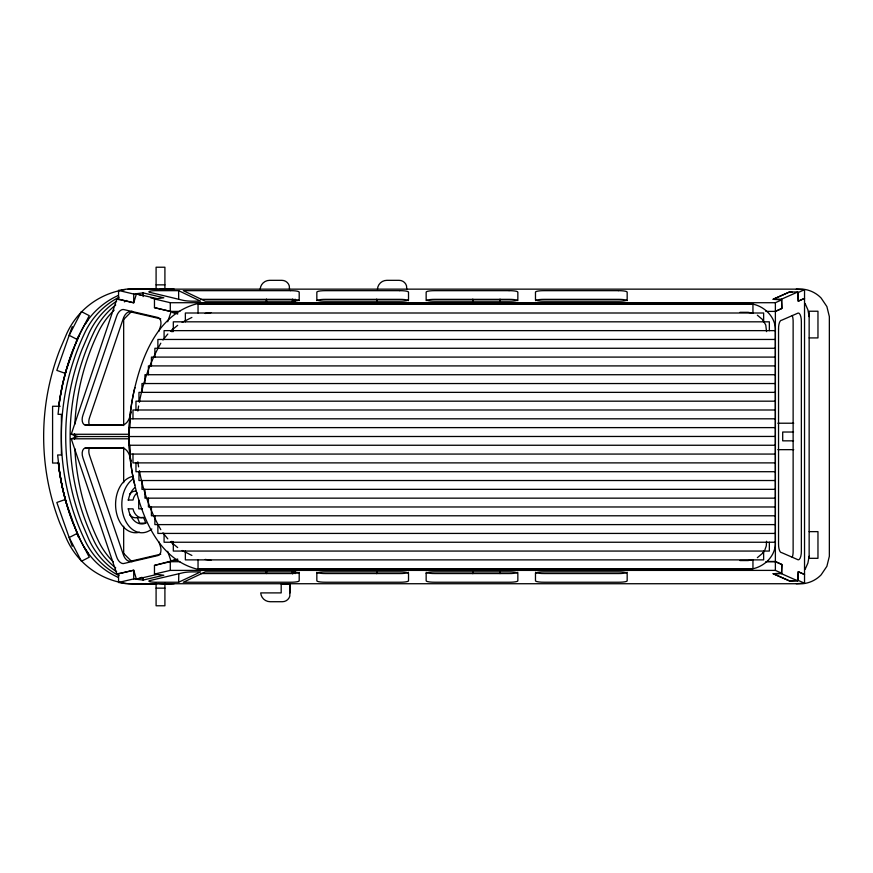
<?xml version="1.0" encoding="UTF-8"?>
<svg xmlns="http://www.w3.org/2000/svg" width="873" height="873" viewBox="0 0 873 873"><rect width="100%" height="100%" fill="white"/><g stroke="black" fill="none" stroke-linecap="round" stroke-linejoin="round"><path stroke-width="1.31" d="M118.553 290.447L133.722 294.048L133.722 302.735L118.553 299.133L118.553 290.447L126.138 289.149L802.756 289.149A29.518 29.518 0 0 1 821.1 297.999L826.884 306.565L829.35 316.615L829.35 556.265L826.884 566.304L821.1 574.881A29.518 29.518 0 0 1 802.756 583.731L126.138 583.731L118.553 582.455L118.553 573.757L133.722 570.222L136.439 579.214L157.184 574.39M123.671 554.726L123.671 526.223M123.671 482.693L123.671 447.325M123.671 425.555L123.671 318.198M138.72 500.033L138.72 508.85L142.463 508.85M133.722 294.048L143.096 292.881L163.808 297.791L154.466 298.959L154.466 307.645L170.29 311.399L179.827 311.399M118.553 582.455L133.722 578.908L143.096 580.065L163.797 575.231L154.466 574.085L154.466 565.398L170.29 561.71L179.827 561.71M290.011 592.898L290.011 584.081L281.193 584.081L281.193 592.898L260.721 592.898A9.45 9.45 0 0 0 270.139 601.715L282.426 601.715A7.671 7.671 0 0 0 289.803 596.161L290.011 584.081M292.641 573.561L292.641 570.844M292.706 302.025L292.706 299.308M796.307 583.731L804.535 583.197L804.535 574.51L798.282 571.717L797.758 580.883L781.477 573.681L782.001 564.515L775.377 561.47L775.377 302.713L781.706 299.886L781.706 308.573L775.377 311.399L765.828 311.399M804.535 583.197L798.195 580.414L789.541 580.981L773.052 573.747L781.706 573.179L781.706 564.493L775.377 561.71L765.828 561.71M289.498 289.149L289.279 285.875A7.671 7.671 0 0 0 281.903 280.331L269.626 280.331A9.45 9.45 0 0 0 260.198 289.149M406.742 289.149L406.534 285.875A7.671 7.671 0 0 0 399.157 280.331L386.87 280.331A9.45 9.45 0 0 0 377.452 289.149M128.451 500.033L128.506 499.389A19.512 13.804 -90 0 1 134.944 487.538M58.938 406.261L59.593 400.489A238.274 238.274 0 0 1 73.07 349.68L79.53 334.708M809.151 556.265L807.896 563.063L805.092 569.392M139.385 402.257C143.172 381.566 150.451 361.509 160.796 343.198M66.228 370.534L62.747 383.705L59.506 401.111L58.044 414.326L61.405 414.326L61.405 454.975L57.651 454.975L59.506 471.747L62.747 489.164L66.577 503.656M134.835 387.656C142.986 353.03 159.715 312.752 198.04 303.509L748.783 303.509C761.889 304.404 774.482 314.749 775.377 328.292L775.377 544.588C774.482 558.131 761.889 568.476 748.783 569.371L198.04 569.371C159.715 560.128 142.986 519.85 134.835 485.224A208.407 208.407 0 0 1 129.029 436.435A208.407 208.407 0 0 1 134.835 387.656A208.276 208.276 0 0 0 134.824 485.224M157.184 298.675L136.428 293.863L133.733 302.855L116.917 298.948L71.226 434.274L77.893 436.544L775.377 436.435M131.354 412.045L130.055 415.886A9.821 5.904 -71.2 0 1 122.155 425.14L85.172 425.086A8.403 5.063 -71.2 0 1 82.99 415.046L116.6 316.342A8.414 5.063 -71.2 0 1 124.446 309.719L157.948 317.51A8.424 5.074 -71.2 0 1 160.13 327.55L158.821 331.391M167.692 321.788L171.173 311.552L177.841 313.822L172.701 312.632M171.752 331.718L172.614 329.165M72.252 326.6L56.832 370.392L65.148 373.328L72.863 351.426M73.256 350.291L74.456 346.897M74.849 345.763L77.915 337.076M764.868 549.935L766.287 545.92L766.559 541.26M85.478 323.763L87.944 319.998M162.945 340.012L167.802 334.021M762.631 553.318L763.93 551.583M123.671 319.442L131.943 311.104M762.947 552.98L757.36 557.672M170.519 331.216L177.677 325.323M182.162 322.377L191.885 317.434M139.178 523.287L145.835 523.047L143.554 517.46L135.599 517.776A13.346 9.439 -90 0 1 129.542 514.655M145.835 523.047L145.409 523.287A19.512 13.804 90 0 1 128.506 509.494L128.451 508.85M775.377 311.399L782.001 308.344L781.477 299.188L797.758 291.986L798.282 301.141L804.535 298.38L804.535 289.694L796.307 289.149M804.535 289.694L798.195 292.52L798.195 301.207L804.535 298.38L804.535 574.489L798.195 571.728L798.195 580.414M133.722 578.908L133.722 570.222L116.917 574.128L71.237 438.792L77.893 436.522M116.917 574.128L119.143 573.375M154.477 565.398L177.841 559.244L172.701 560.444M136.439 579.214L141.993 577.326M752.908 559.615L748.161 560.553L739.988 560.553M160.752 554.202L131.114 561.088A8.414 5.063 71.2 0 1 123.268 554.464L89.657 455.761A8.403 5.063 71.2 0 1 89.624 447.587M154.466 574.085L170.29 570.396L775.377 570.396L781.706 573.179M143.554 517.46L141.841 517.776A13.346 9.439 90 0 1 133.667 511.109L133.002 508.85L128.015 508.85M205.199 313.462L210.982 312.599M131.365 461.02L130.055 457.179A9.821 5.904 71.2 0 0 122.155 447.925L85.172 447.991A8.403 5.063 71.2 0 0 83 458.03L116.6 556.734A8.414 5.063 71.2 0 0 124.446 563.358L157.948 555.566A8.424 5.074 71.2 0 0 160.13 545.527L158.821 541.686M148.683 288.821L140.837 289.301A76.191 76.191 0 0 1 156.54 289.149L135.435 288.821A76.191 76.191 0 0 0 127.589 289.301M154.063 289.301L156.092 289.17M164.91 583.939L169.766 583.731M85.172 447.991L122.155 447.925M156.092 284.86L164.91 284.86M178.801 290.665L154.892 290.665A6.929 1.189 0 0 0 149.119 292.171L182.304 300.137A13.259 2.281 0 0 0 192.202 301.196L200.583 301.196L178.627 290.665L178.67 299.352M797.758 291.986L789.53 291.986L773.26 299.188L781.477 299.188M200.921 299.352L290.393 299.352A8.414 1.451 0 0 1 299.166 300.661M154.466 298.959L170.29 302.713L775.377 302.713M739.988 312.327L748.161 312.327L752.908 313.265M775.377 330.638L164.08 330.638L164.08 339.455M809.151 337.916L817.968 337.916L817.968 311.235L809.151 311.235L809.151 558.316L817.968 558.316L817.968 531.635L809.151 531.635M775.377 339.455L157.882 339.455L157.882 348.272M775.377 348.272L154.881 348.272L154.881 357.09M775.377 357.09L151.422 357.09L151.422 365.907M775.377 365.907L148.421 365.907L148.421 374.724M775.377 374.724L144.951 374.724L144.951 383.542M775.377 383.542L141.961 383.542L141.961 392.359M775.377 392.359L138.96 392.359L138.96 401.176M775.377 401.176L135.97 401.176L135.97 409.994M60.15 406.261L52.587 406.261L52.587 463.039L58.884 463.039M775.377 409.994L132.98 409.994L132.98 418.811M775.377 418.811L129.979 418.811L129.979 427.617M777.843 423.219L793.721 423.219M85.172 425.086L122.155 425.14M775.377 427.617L129.029 427.617L129.029 445.252L775.377 445.252M793.546 432.026L782.699 432.026L782.699 440.843L793.546 440.843M71.226 434.274L129.4 434.274M71.237 438.792L129.4 438.792M777.843 449.66L793.721 449.66M775.377 454.069L129.979 454.069L129.979 445.252M775.377 462.886L132.98 462.886L132.98 454.069M775.377 471.704L135.97 471.704L135.97 462.886M775.377 480.521L138.96 480.521L138.96 471.704M775.377 489.338L141.961 489.338L141.961 480.521M775.377 498.156L144.951 498.156L144.951 489.338M128.015 500.033L133.002 500.033L133.667 497.774A13.346 9.439 -90 0 1 137.126 492.885M775.377 506.973L148.421 506.973L148.421 498.156M775.377 515.79L151.422 515.79L151.422 506.973M775.377 524.608L154.881 524.608L154.881 515.79M775.377 533.425L157.882 533.425L157.882 524.608M775.377 542.242L164.08 542.242L164.08 533.425M767.149 561.47L775.377 561.47M178.801 573.55L178.627 582.247L200.583 571.891L192.202 571.891A13.259 2.237 0 0 0 182.304 572.928L149.119 580.752A6.929 1.168 0 0 0 154.892 582.236L178.67 582.247M200.921 573.55L290.393 573.55A8.414 1.419 0 0 0 299.166 572.262M781.477 573.681L773.26 573.681L789.53 580.883L797.758 580.883M156.092 588.14L164.91 588.14M164.91 288.941L169.766 289.149M154.063 583.579L156.092 583.71M792.018 292.106L789.541 291.942L773.052 299.308L781.706 299.886M205.199 559.418L210.982 560.28M150.876 297.933L156.071 299.144M154.477 307.678L171.173 311.552M160.752 318.874L131.114 311.988A8.414 5.063 -71.2 0 0 123.257 318.612L89.657 417.316A8.403 5.063 -71.2 0 0 89.613 425.489M136.428 293.863L140.88 295.369M116.917 298.948L119.143 299.701M191.885 555.446L182.162 550.503M757.36 315.208L762.947 319.889M177.677 547.557L170.519 541.664M131.943 561.775L123.671 553.438M167.802 538.859L162.945 532.868M762.631 319.562L765.763 325.018L766.559 331.62M84.343 547.404L87.944 552.882M160.796 529.671C150.451 511.371 143.172 491.313 139.385 470.623M805.092 303.488L807.896 309.817L809.151 316.615M79.53 538.172L73.081 523.211A238.122 238.122 0 0 1 59.604 472.435L58.546 463.116M137.323 517.46L139.604 523.047M72.863 521.443L65.148 499.542L56.832 502.477L72.252 546.269M73.256 522.578L78.308 536.928M171.752 541.347L172.625 543.912M167.692 551.289L171.173 561.514M775.377 561.71L775.377 570.396M769.353 330.638L769.353 321.821L173.312 321.821L173.312 330.638M769.353 542.242L769.353 551.059L173.312 551.059L173.312 542.242M763.635 321.821L763.635 313.003L185.36 313.003L185.36 321.821M763.635 551.059L763.635 559.877L185.36 559.877L185.36 551.059M752.952 313.003L752.952 304.186L198.04 304.186L198.04 313.003M752.952 559.877L752.952 568.694L198.04 568.694L198.04 559.877M295.336 299.308L295.336 302.025M295.336 570.887L295.336 573.572M292.4 299.308L292.4 302.025M292.4 570.887L292.4 573.572M172.919 329.077L172.919 331.795M172.919 541.446L172.919 544.141M170.29 302.713L170.29 311.399M170.29 561.71L170.29 570.396M164.91 289.945L164.91 267.225L156.092 267.225L156.092 289.945M164.91 583.055L164.91 605.775L156.092 605.775L156.092 583.055M143.096 292.881L143.096 296.602M143.096 577.577L143.096 580.065M627.141 300.661A8.414 1.451 0 0 0 618.368 299.352L544.283 299.352A8.403 1.44 0 0 0 535.498 300.661M426.177 300.661A8.403 1.44 0 0 1 434.95 299.352L509.046 299.352A8.414 1.451 0 0 1 517.82 300.661M408.499 300.661A8.414 1.451 0 0 0 399.714 299.352L325.629 299.352A8.403 1.44 0 0 0 316.855 300.661M627.141 572.262A8.414 1.419 0 0 1 618.368 573.55L544.283 573.55A8.403 1.419 0 0 1 535.498 572.262M426.177 572.262A8.403 1.419 0 0 0 434.95 573.55L509.046 573.55A8.414 1.419 0 0 0 517.82 572.262M408.499 572.262A8.414 1.419 0 0 1 399.714 573.55L325.629 573.55A8.403 1.419 0 0 1 316.855 572.262M792.248 315.491A8.435 3.034 90 0 1 793.131 321.831L793.131 551.038A8.435 3.034 -90 0 1 792.248 557.378M138.611 466.869A187.346 187.346 0 0 1 137.847 461.828M137.847 411.041A187.346 187.346 0 0 1 138.611 406.01M129.542 494.216A13.346 9.439 90 0 1 135.599 491.095M139.516 532.214A28.329 20.024 90 0 1 115.847 509.057A28.329 20.024 90 0 1 132.991 476.352M151.847 528.973A28.329 20.024 -90 0 1 123.999 517.296A28.329 20.024 -90 0 1 133.689 478.568M115.716 304.983A76.191 76.191 0 0 0 93.247 333.562A240.457 240.457 0 0 0 93.247 539.318A76.191 76.191 0 0 0 115.716 567.897M140.837 583.579A76.191 76.191 0 0 0 156.54 583.731L135.435 584.059A76.191 76.191 0 0 1 127.589 583.579M118.171 577.359A76.191 76.191 0 0 1 80.021 539.318L73.037 523.036A240.457 240.457 0 0 1 58.295 462.286A240.391 240.391 0 0 0 66.097 502.313M58.764 406.534A240.457 240.457 0 0 1 73.037 349.844L80.021 333.562A76.191 76.191 0 0 1 118.171 295.521M119.83 290.589A76.191 76.191 0 0 0 66.774 333.562L59.79 349.844A240.457 240.457 0 0 0 59.79 523.036L66.774 539.318A76.191 76.191 0 0 0 126.29 583.426M121.107 290.316A76.191 76.191 0 0 1 124.992 289.64M174.174 583.731A76.191 76.191 0 0 1 158.471 583.579M113.25 561.83A76.191 76.191 0 0 1 97.656 539.318A240.457 240.457 0 0 1 74.849 448.7M74.554 439.163A240.457 240.457 0 0 1 74.554 433.717M74.849 424.18A240.457 240.457 0 0 1 97.656 333.562A76.191 76.191 0 0 1 114.188 310.133M124.37 301.894A76.191 76.191 0 0 1 126.563 300.465M158.471 289.301A76.191 76.191 0 0 1 174.174 289.149M156.191 584.037A76.191 76.191 0 0 1 149.654 583.579M116.644 571.706A76.191 76.191 0 0 1 88.839 539.318L81.855 523.036A240.457 240.457 0 0 1 81.855 349.844L88.839 333.562A76.191 76.191 0 0 1 116.644 301.163M149.654 289.301A76.191 76.191 0 0 1 156.191 288.843M119.034 297.224A76.191 76.191 0 0 0 84.43 333.562A240.457 240.457 0 0 0 84.43 539.318A76.191 76.191 0 0 0 119.034 575.656M145.245 289.301A76.191 76.191 0 0 1 157.031 288.876M157.031 583.993A76.191 76.191 0 0 1 145.245 583.579M266.396 570.844L266.461 573.561L266.461 570.844M266.461 299.308L266.461 302.025L266.461 299.308M292.706 570.844L292.706 573.561L292.706 570.844M299.199 573.375L299.199 580.752A8.414 1.419 0 0 1 290.393 582.236L183.297 582.247L205.253 571.891L290.393 571.891A8.424 1.43 0 0 1 299.199 573.375M316.834 573.375L316.834 580.752A8.403 1.419 0 0 0 325.629 582.236L399.714 582.236A8.414 1.419 0 0 0 408.52 580.752L408.52 573.375A8.424 1.43 0 0 0 399.714 571.891L325.629 571.891A8.435 1.43 0 0 0 316.834 573.375M376.732 570.844L376.732 573.55L376.732 570.898M376.732 299.319L376.732 302.025L376.732 299.308M426.155 573.375L426.155 580.752A8.403 1.419 0 0 0 434.95 582.236L509.046 582.236A8.414 1.419 0 0 0 517.842 580.752L517.842 573.375A8.424 1.43 0 0 0 509.046 571.891L434.95 571.891A8.435 1.43 0 0 0 426.155 573.375M472.806 570.844L472.806 573.561L472.806 570.844M472.806 299.319L472.806 302.025L472.806 299.308M500.022 570.844L500.022 573.561L500.033 570.844M500.033 299.319L500.033 302.036L500.033 299.319M535.476 573.375L535.476 580.752A8.403 1.419 0 0 0 544.272 582.236L618.368 582.236A8.414 1.419 0 0 0 627.174 580.752L627.174 573.375A8.424 1.43 0 0 0 618.368 571.891L544.283 571.891A8.435 1.43 0 0 0 535.476 573.375M778.541 329.012L778.541 543.857A8.403 3.023 -90 0 0 781.706 552.653L798.195 559.833A8.435 3.034 -90 0 0 801.359 551.038L801.359 321.831A8.435 3.034 90 0 0 798.195 313.025L781.706 320.216A8.403 3.023 90 0 0 778.541 329.012M81.429 311.617L69.174 335.319L77.01 339.368L89.253 315.666L81.429 311.617M77.01 533.501L69.174 537.55L81.429 561.252L89.264 557.203L77.01 533.501M290.393 290.665L183.297 290.665L205.253 301.196L290.393 301.196A8.424 1.451 0 0 0 299.199 299.679L299.199 292.171A8.414 1.451 0 0 0 290.393 290.665M399.714 290.665L325.629 290.665A8.403 1.44 0 0 0 316.834 292.171L316.834 299.679A8.435 1.451 0 0 0 325.629 301.196L399.714 301.196A8.424 1.451 0 0 0 408.52 299.679L408.52 292.171A8.414 1.451 0 0 0 399.714 290.665M509.046 290.665L434.95 290.665A8.403 1.44 0 0 0 426.155 292.171L426.155 299.679A8.435 1.451 0 0 0 434.95 301.196L509.046 301.196A8.424 1.451 0 0 0 517.842 299.679L517.842 292.171A8.414 1.451 0 0 0 509.046 290.665M618.368 290.665L544.283 290.665A8.403 1.44 0 0 0 535.476 292.171L535.476 299.679A8.435 1.451 0 0 0 544.283 301.196L618.368 301.196A8.424 1.451 0 0 0 627.174 299.679L627.174 292.171A8.414 1.451 0 0 0 618.368 290.665"/></g></svg>
